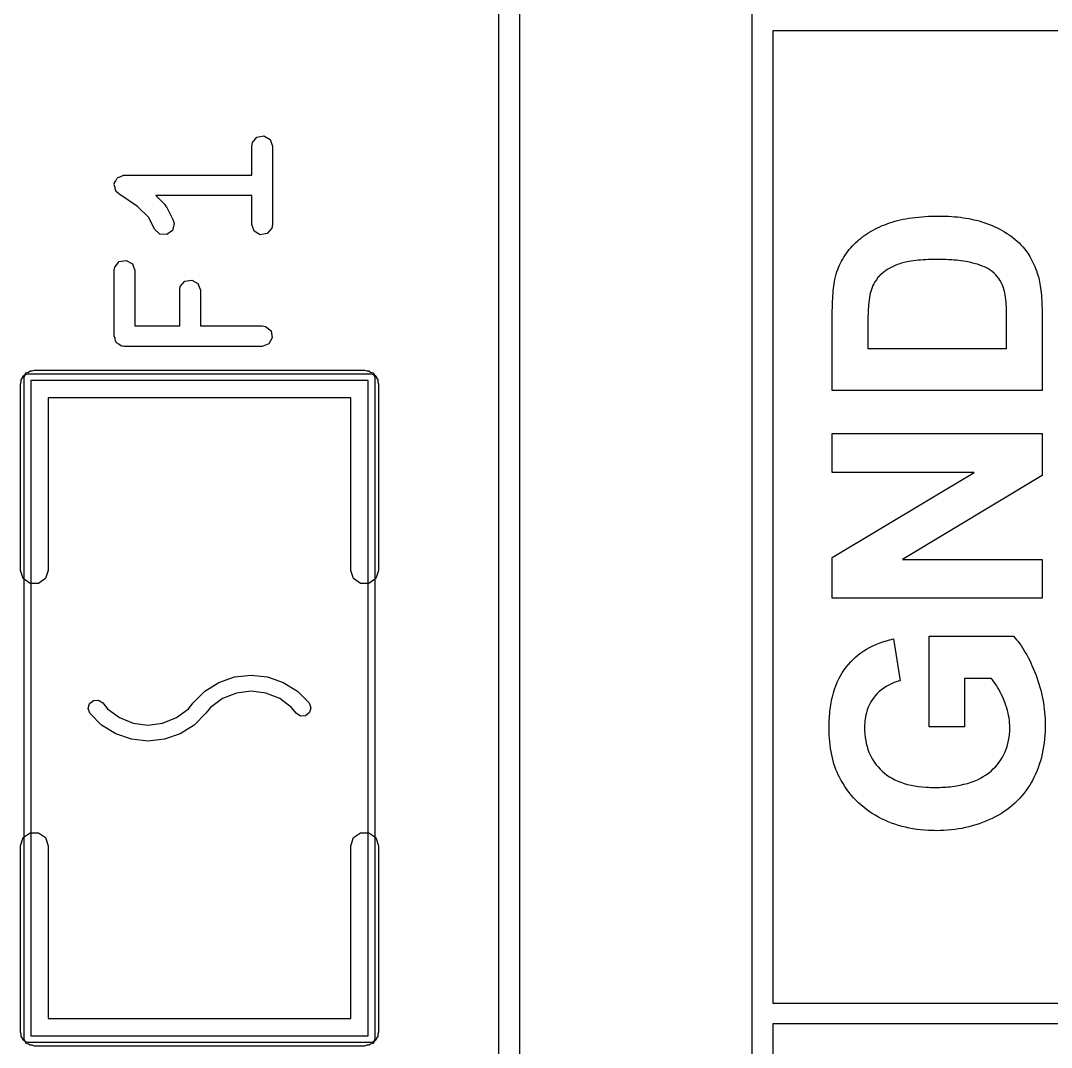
# Model space of a CAD drawing. Extents: x 107 to 207, y -142 to -86.
# Drawn here: x 190.47 to 197.97, y -126.01 to -118.55 of the extents above; entities that cross this region are included whole.
import ezdxf

# ---------------------------------------------------------------- set-up
doc = ezdxf.new("R2010")
doc.units = 0
doc.layers.add('BLACK', color=7, linetype='CONTINUOUS')

msp = doc.modelspace()

# ---------------------------------------------------------------- linework, layer by layer
at = {"layer": 'BLACK', "linetype": 'CONTINUOUS'}
for p, q in [((193.95, -134.679373), (193.95, -86.11)), ((194.1, -95.785), (194.1, -132.185)), ((195.7914, -132.989), (195.7914, -111.4426)), ((195.9414, -118.6296), (195.9414, -125.6932)), ((198.4242, -118.6296), (195.9414, -118.6296)), ((192.192319, -119.400762), (192.242843, -119.391853)), ((192.242843, -119.391853), (192.287272, -119.417505)), ((192.154819, -119.465714), (192.159342, -119.440062)), ((192.154819, -119.676428), (192.154819, -119.465714)), ((192.159342, -119.440062), (192.192319, -119.400762)), ((192.287272, -119.417505), (192.304819, -119.465714)), ((192.304819, -119.465714), (192.304819, -120.037142)), ((191.175587, -119.699621), (191.179454, -119.697709)), ((191.179454, -119.697709), (191.18161, -119.693975)), ((191.18161, -119.693975), (191.202063, -119.68653)), ((191.202063, -119.68653), (191.221576, -119.676883)), ((191.221576, -119.676883), (191.225765, -119.677903)), ((191.225765, -119.677903), (191.229819, -119.676428)), ((191.229819, -119.676428), (192.154819, -119.676428)), ((191.154974, -119.746601), (191.156706, -119.742651)), ((191.161087, -119.767492), (191.154974, -119.746601)), ((191.155958, -119.738404), (191.16684, -119.719555)), ((191.156706, -119.742651), (191.155958, -119.738404)), ((191.164867, -119.788928), (191.161087, -119.767492)), ((191.16684, -119.719555), (191.175587, -119.699621)), ((191.16817, -119.7917), (191.164867, -119.788928)), ((191.169382, -119.795839), (191.16817, -119.7917)), ((191.188216, -119.813832), (191.169382, -119.795839)), ((191.324894, -119.90495), (191.188216, -119.813832)), ((192.154819, -119.826428), (191.458504, -119.826428)), ((191.458504, -119.826428), (191.520947, -119.888871)), ((192.154819, -120.037142), (192.154819, -119.826428)), ((191.406275, -119.986331), (191.324894, -119.90495)), ((191.520947, -119.888871), (191.533809, -119.907239)), ((191.533809, -119.907239), (191.534996, -119.908363)), ((191.534996, -119.908363), (191.582615, -120.003601)), ((191.448451, -120.070683), (191.406275, -119.986331)), ((196.887804, -119.998188), (196.908974, -119.994131)), ((196.908974, -119.994131), (196.93068, -119.99046)), ((196.93068, -119.99046), (196.952921, -119.987176)), ((196.952921, -119.987176), (196.975697, -119.984278)), ((196.975697, -119.984278), (196.999008, -119.981766)), ((196.999008, -119.981766), (197.022855, -119.979641)), ((197.022855, -119.979641), (197.047237, -119.977902)), ((197.047237, -119.977902), (197.072154, -119.97655)), ((197.072154, -119.97655), (197.097606, -119.975584)), ((197.097606, -119.975584), (197.123594, -119.975004)), ((197.123594, -119.975004), (197.150116, -119.974811)), ((197.150116, -119.974811), (197.173408, -119.974993)), ((197.173408, -119.974993), (197.196295, -119.975538)), ((197.196295, -119.975538), (197.21878, -119.976447)), ((197.21878, -119.976447), (197.24086, -119.977719)), ((197.24086, -119.977719), (197.262537, -119.979355)), ((197.262537, -119.979355), (197.283811, -119.981354)), ((197.283811, -119.981354), (197.304681, -119.983717)), ((197.304681, -119.983717), (197.325147, -119.986443)), ((197.325147, -119.986443), (197.34521, -119.989533)), ((197.34521, -119.989533), (197.364869, -119.992986)), ((197.364869, -119.992986), (197.384124, -119.996803)), ((197.384124, -119.996803), (197.402976, -120.000983)), ((191.485705, -120.105955), (191.448451, -120.070683)), ((191.590041, -120.028567), (191.578121, -120.078466)), ((191.582615, -120.003601), (191.590041, -120.028567)), ((192.172366, -120.085351), (192.154819, -120.037142)), ((192.300296, -120.062794), (192.267319, -120.102094)), ((192.304819, -120.037142), (192.300296, -120.062794)), ((196.670769, -120.076242), (196.686734, -120.067753)), ((196.686734, -120.067753), (196.703055, -120.059618)), ((196.703055, -120.059618), (196.71973, -120.051839)), ((196.71973, -120.051839), (196.73676, -120.044414)), ((196.73676, -120.044414), (196.754145, -120.037345)), ((196.754145, -120.037345), (196.771885, -120.03063)), ((196.771885, -120.03063), (196.78998, -120.02427)), ((196.78998, -120.02427), (196.808475, -120.018281)), ((196.808475, -120.018281), (196.827504, -120.012678)), ((196.827504, -120.012678), (196.847069, -120.007462)), ((196.847069, -120.007462), (196.867169, -120.002632)), ((196.867169, -120.002632), (196.887804, -119.998188)), ((197.402976, -120.000983), (197.421425, -120.005527)), ((197.421425, -120.005527), (197.43947, -120.010434)), ((197.43947, -120.010434), (197.457111, -120.015705)), ((197.457111, -120.015705), (197.474349, -120.021339)), ((197.474349, -120.021339), (197.494892, -120.028582)), ((197.494892, -120.028582), (197.514941, -120.036206)), ((197.514941, -120.036206), (197.534494, -120.04421)), ((197.534494, -120.04421), (197.553552, -120.052595)), ((197.553552, -120.052595), (197.572115, -120.06136)), ((197.572115, -120.06136), (197.590183, -120.070506)), ((197.590183, -120.070506), (197.607755, -120.080033)), ((191.536915, -120.10903), (191.485705, -120.105955)), ((191.578121, -120.078466), (191.536915, -120.10903)), ((192.216795, -120.111003), (192.172366, -120.085351)), ((192.267319, -120.102094), (192.216795, -120.111003)), ((196.555822, -120.156934), (196.568948, -120.145605)), ((196.568948, -120.145605), (196.582429, -120.134632)), ((196.582429, -120.134632), (196.596265, -120.124013)), ((196.596265, -120.124013), (196.610456, -120.113749)), ((196.610456, -120.113749), (196.625002, -120.10384)), ((196.625002, -120.10384), (196.639903, -120.094286)), ((196.639903, -120.094286), (196.655158, -120.085087)), ((196.655158, -120.085087), (196.670769, -120.076242)), ((197.607755, -120.080033), (197.624833, -120.089941)), ((197.624833, -120.089941), (197.641415, -120.100229)), ((197.641415, -120.100229), (197.657502, -120.110898)), ((197.657502, -120.110898), (197.673094, -120.121948)), ((197.673094, -120.121948), (197.688191, -120.133378)), ((197.688191, -120.133378), (197.702793, -120.145189)), ((197.702793, -120.145189), (197.716899, -120.15738)), ((196.485864, -120.231608), (196.496339, -120.21842)), ((196.496339, -120.21842), (196.507296, -120.205527)), ((196.507296, -120.205527), (196.518733, -120.192929)), ((196.518733, -120.192929), (196.530652, -120.180626)), ((196.530652, -120.180626), (196.543051, -120.168618)), ((196.543051, -120.168618), (196.555822, -120.156934)), ((197.716899, -120.15738), (197.73051, -120.169953)), ((197.73051, -120.169953), (197.743627, -120.182906)), ((197.743627, -120.182906), (197.757955, -120.198298)), ((197.757955, -120.198298), (197.771679, -120.214664)), ((197.771679, -120.214664), (197.784797, -120.232001)), ((191.192319, -120.305524), (191.242843, -120.296615)), ((191.242843, -120.296615), (191.287272, -120.322267)), ((196.440698, -120.301968), (196.448769, -120.287307)), ((196.448769, -120.287307), (196.457322, -120.27294)), ((196.457322, -120.27294), (196.466355, -120.258868)), ((196.466355, -120.258868), (196.475869, -120.24509)), ((196.475869, -120.24509), (196.485864, -120.231608)), ((196.997272, -120.296211), (196.980032, -120.298036)), ((197.015151, -120.29463), (196.997272, -120.296211)), ((197.033668, -120.293292), (197.015151, -120.29463)), ((197.052824, -120.292197), (197.033668, -120.293292)), ((197.072617, -120.291345), (197.052824, -120.292197)), ((197.093049, -120.290737), (197.072617, -120.291345)), ((197.11412, -120.290372), (197.093049, -120.290737)), ((197.135828, -120.290251), (197.11412, -120.290372)), ((197.157613, -120.290372), (197.135828, -120.290251)), ((197.178819, -120.290737), (197.157613, -120.290372)), ((197.199447, -120.291345), (197.178819, -120.290737)), ((197.219497, -120.292197), (197.199447, -120.291345)), ((197.238968, -120.293292), (197.219497, -120.292197)), ((197.257862, -120.29463), (197.238968, -120.293292)), ((197.276177, -120.296211), (197.257862, -120.29463)), ((197.293914, -120.298036), (197.276177, -120.296211)), ((197.784797, -120.232001), (197.793207, -120.2441)), ((197.793207, -120.2441), (197.801347, -120.25663)), ((197.801347, -120.25663), (197.809218, -120.269593)), ((197.809218, -120.269593), (197.81682, -120.282989)), ((197.81682, -120.282989), (197.824153, -120.296816)), ((197.824153, -120.296816), (197.831217, -120.311076)), ((191.154819, -120.370476), (191.159342, -120.344824)), ((191.154819, -120.846666), (191.154819, -120.370476)), ((191.159342, -120.344824), (191.192319, -120.305524)), ((191.287272, -120.322267), (191.304819, -120.370476)), ((191.304819, -120.370476), (191.304819, -120.771666)), ((196.407553, -120.379699), (196.41322, -120.363563)), ((196.41322, -120.363563), (196.419369, -120.347722)), ((196.419369, -120.347722), (196.425997, -120.332176)), ((196.425997, -120.332176), (196.433107, -120.316925)), ((196.433107, -120.316925), (196.440698, -120.301968)), ((196.771963, -120.363895), (196.759012, -120.372512)), ((196.785648, -120.355717), (196.771963, -120.363895)), ((196.800067, -120.347976), (196.785648, -120.355717)), ((196.81522, -120.340673), (196.800067, -120.347976)), ((196.831108, -120.333808), (196.81522, -120.340673)), ((196.847729, -120.327381), (196.831108, -120.333808)), ((196.865085, -120.321391), (196.847729, -120.327381)), ((196.877219, -120.31762), (196.865085, -120.321391)), ((196.896618, -120.31242), (196.877219, -120.31762)), ((196.917452, -120.307767), (196.896618, -120.31242)), ((196.93214, -120.304969), (196.917452, -120.307767)), ((196.947465, -120.302415), (196.93214, -120.304969)), ((196.963429, -120.300104), (196.947465, -120.302415)), ((196.980032, -120.298036), (196.963429, -120.300104)), ((197.311073, -120.300104), (197.293914, -120.298036)), ((197.327654, -120.302415), (197.311073, -120.300104)), ((197.343657, -120.304969), (197.327654, -120.302415)), ((197.359081, -120.307767), (197.343657, -120.304969)), ((197.373928, -120.310808), (197.359081, -120.307767)), ((197.395113, -120.315826), (197.373928, -120.310808)), ((197.414998, -120.321391), (197.395113, -120.315826)), ((197.42755, -120.32531), (197.414998, -120.321391)), ((197.445536, -120.331456), (197.42755, -120.32531)), ((197.462511, -120.337924), (197.445536, -120.331456)), ((197.478474, -120.344714), (197.462511, -120.337924)), ((197.493427, -120.351825), (197.478474, -120.344714)), ((197.507368, -120.359259), (197.493427, -120.351825)), ((197.520299, -120.367015), (197.507368, -120.359259)), ((197.535967, -120.377857), (197.520299, -120.367015)), ((197.831217, -120.311076), (197.838012, -120.325767)), ((197.838012, -120.325767), (197.844538, -120.340891)), ((197.844538, -120.340891), (197.850794, -120.356448)), ((197.850794, -120.356448), (197.856782, -120.372436)), ((191.668509, -120.448381), (191.719033, -120.439472)), ((191.719033, -120.439472), (191.763462, -120.465124)), ((196.389704, -120.451199), (196.392531, -120.43638)), ((196.392531, -120.43638), (196.397195, -120.415466)), ((196.397195, -120.415466), (196.402367, -120.39613)), ((196.402367, -120.39613), (196.407553, -120.379699)), ((196.693398, -120.437414), (196.682807, -120.45362)), ((196.705064, -120.422159), (196.693398, -120.437414)), ((196.717807, -120.407853), (196.705064, -120.422159)), ((196.721145, -120.404397), (196.717807, -120.407853)), ((196.735313, -120.391059), (196.721145, -120.404397)), ((196.746795, -120.381567), (196.735313, -120.391059)), ((196.759012, -120.372512), (196.746795, -120.381567)), ((197.549837, -120.389272), (197.535967, -120.377857)), ((197.56191, -120.401259), (197.549837, -120.389272)), ((197.572592, -120.413835), (197.56191, -120.401259)), ((197.582472, -120.427202), (197.572592, -120.413835)), ((197.591551, -120.441359), (197.582472, -120.427202)), ((197.599829, -120.456305), (197.591551, -120.441359)), ((197.856782, -120.372436), (197.862501, -120.388857)), ((197.862501, -120.388857), (197.865259, -120.397229)), ((197.865259, -120.397229), (197.871021, -120.416784)), ((197.871021, -120.416784), (197.876216, -120.43753)), ((197.876216, -120.43753), (197.879364, -120.452023)), ((191.631009, -120.513333), (191.635532, -120.487681)), ((191.631009, -120.771666), (191.631009, -120.513333)), ((191.635532, -120.487681), (191.668509, -120.448381)), ((191.763462, -120.465124), (191.781009, -120.513333)), ((191.781009, -120.513333), (191.781009, -120.771666)), ((196.378964, -120.535813), (196.38066, -120.517488)), ((196.38066, -120.517488), (196.382582, -120.499864)), ((196.382582, -120.499864), (196.38473, -120.482941)), ((196.38473, -120.482941), (196.387104, -120.466719)), ((196.387104, -120.466719), (196.389704, -120.451199)), ((196.657494, -120.50794), (196.652679, -120.522856)), ((196.662914, -120.493558), (196.657494, -120.50794)), ((196.66894, -120.479711), (196.662914, -120.493558)), ((196.675571, -120.466398), (196.66894, -120.479711)), ((196.682807, -120.45362), (196.675571, -120.466398)), ((197.607305, -120.472042), (197.599829, -120.456305)), ((197.613979, -120.488568), (197.607305, -120.472042)), ((197.619853, -120.505884), (197.613979, -120.488568)), ((197.624924, -120.523991), (197.619853, -120.505884)), ((197.879364, -120.452023), (197.882261, -120.467046)), ((197.882261, -120.467046), (197.884906, -120.482597)), ((197.884906, -120.482597), (197.887299, -120.498679)), ((197.887299, -120.498679), (197.889439, -120.51529)), ((197.889439, -120.51529), (197.891329, -120.53243)), ((196.374442, -120.616127), (196.375233, -120.594997)), ((196.375233, -120.594997), (196.376251, -120.574568)), ((196.376251, -120.574568), (196.377494, -120.55484)), ((196.377494, -120.55484), (196.378964, -120.535813)), ((196.640289, -120.582666), (196.638271, -120.600731)), ((196.642564, -120.566758), (196.640289, -120.582666)), ((196.645999, -120.548904), (196.642564, -120.566758)), ((196.648469, -120.538306), (196.645999, -120.548904)), ((196.652679, -120.522856), (196.648469, -120.538306)), ((197.626699, -120.531367), (197.624924, -120.523991)), ((197.629905, -120.547785), (197.626699, -120.531367)), ((197.632652, -120.566423), (197.629905, -120.547785)), ((197.634413, -120.58186), (197.632652, -120.566423)), ((197.635915, -120.598546), (197.634413, -120.58186)), ((197.891329, -120.53243), (197.892966, -120.5501)), ((197.892966, -120.5501), (197.894351, -120.5683)), ((197.894351, -120.5683), (197.895484, -120.587028)), ((197.895484, -120.587028), (197.896366, -120.606287)), ((196.373424, -120.683726), (196.373537, -120.660492)), ((196.373537, -120.660492), (196.373876, -120.637959)), ((196.373876, -120.637959), (196.374442, -120.616127)), ((196.633763, -120.667872), (196.633076, -120.685428)), ((196.634565, -120.651274), (196.633763, -120.667872)), ((196.63548, -120.635634), (196.634565, -120.651274)), ((196.636511, -120.620954), (196.63548, -120.635634)), ((196.638271, -120.600731), (196.636511, -120.620954)), ((197.63716, -120.616481), (197.635915, -120.598546)), ((197.638148, -120.635666), (197.63716, -120.616481)), ((197.638878, -120.6561), (197.638148, -120.635666)), ((197.63935, -120.677784), (197.638878, -120.6561)), ((197.896366, -120.606287), (197.896996, -120.626075)), ((197.896996, -120.626075), (197.897374, -120.646392)), ((197.897374, -120.646392), (197.8975, -120.667239)), ((197.8975, -120.667239), (197.8975, -121.241332)), ((196.373424, -120.936151), (196.373424, -120.683726)), ((196.631702, -120.743852), (196.631473, -120.765244)), ((196.632046, -120.723419), (196.631702, -120.743852)), ((196.632504, -120.703944), (196.632046, -120.723419)), ((196.633076, -120.685428), (196.632504, -120.703944)), ((197.639522, -120.692933), (197.63935, -120.677784)), ((197.639579, -120.708638), (197.639522, -120.692933)), ((197.639579, -120.936151), (197.639579, -120.708638)), ((191.304819, -120.771666), (191.631009, -120.771666)), ((191.781009, -120.771666), (192.229819, -120.771666)), ((192.229819, -120.771666), (192.255471, -120.776189)), ((192.255471, -120.776189), (192.294771, -120.809166)), ((192.294771, -120.809166), (192.30368, -120.85969)), ((196.631359, -120.787595), (196.631345, -120.79913)), ((196.631345, -120.79913), (196.631345, -120.936151)), ((196.631473, -120.765244), (196.631359, -120.787595)), ((191.161482, -120.864974), (191.154819, -120.846666)), ((191.164867, -120.884166), (191.161482, -120.864974)), ((191.170051, -120.888516), (191.164867, -120.884166)), ((191.172366, -120.894875), (191.170051, -120.888516)), ((191.189239, -120.904617), (191.172366, -120.894875)), ((192.30368, -120.85969), (192.278028, -120.904119)), ((191.204167, -120.917143), (191.189239, -120.904617)), ((191.213909, -120.91886), (191.204167, -120.917143)), ((191.216795, -120.920527), (191.213909, -120.91886)), ((191.220077, -120.919948), (191.216795, -120.920527)), ((191.229819, -120.921666), (191.220077, -120.919948)), ((192.229819, -120.921666), (191.229819, -120.921666)), ((192.278028, -120.904119), (192.229819, -120.921666)), ((196.373424, -121.241332), (196.373424, -120.936151)), ((196.631345, -120.936151), (197.639579, -120.936151)), ((190.506911, -121.126911), (190.516221, -121.114098)), ((190.507322, -121.127322), (190.525, -121.12)), ((190.516221, -121.114098), (190.531284, -121.109203)), ((190.525, -121.12), (193.025, -121.12)), ((190.531284, -121.109203), (190.544098, -121.099894)), ((190.544098, -121.099894), (190.559937, -121.099894)), ((190.559937, -121.099894), (190.575, -121.095)), ((190.575, -121.095), (192.975, -121.095)), ((192.975, -121.095), (192.990063, -121.099894)), ((192.990063, -121.099894), (193.005902, -121.099894)), ((193.005902, -121.099894), (193.018715, -121.109203)), ((193.018715, -121.109203), (193.033779, -121.114098)), ((193.025, -121.12), (193.042678, -121.127322)), ((193.033779, -121.114098), (193.043088, -121.126911)), ((190.475, -121.195), (190.479894, -121.179937)), ((190.475, -122.55), (190.475, -121.195)), ((190.479894, -121.164098), (190.489203, -121.151284)), ((190.479894, -121.179937), (190.479894, -121.164098)), ((190.489203, -121.151284), (190.494098, -121.136221)), ((190.494098, -121.136221), (190.506911, -121.126911)), ((190.5, -121.145), (190.507322, -121.127322)), ((190.5, -125.955), (190.5, -121.145)), ((190.55, -121.17), (190.55, -125.93)), ((193, -121.17), (190.55, -121.17)), ((193, -125.93), (193, -121.17)), ((193.042678, -121.127322), (193.05, -121.145)), ((193.043088, -121.126911), (193.055902, -121.136221)), ((193.05, -121.145), (193.05, -125.955)), ((193.055902, -121.136221), (193.060796, -121.151284)), ((193.060796, -121.151284), (193.070106, -121.164098)), ((193.070106, -121.164098), (193.070106, -121.179937)), ((193.070106, -121.179937), (193.075, -121.195)), ((193.075, -121.195), (193.075, -122.55)), ((197.8975, -121.241332), (196.373424, -121.241332)), ((192.875, -121.295), (190.675, -121.295)), ((190.675, -121.295), (190.675, -122.55)), ((192.875, -122.55), (192.875, -121.295)), ((196.373424, -121.837407), (196.373424, -121.554207)), ((196.373424, -121.554207), (197.8975, -121.554207)), ((197.8975, -121.554207), (197.8975, -121.860121)), ((196.373424, -122.455463), (197.403274, -121.837407)), ((197.403274, -121.837407), (196.373424, -121.837407)), ((197.8975, -121.860121), (196.883037, -122.469019)), ((196.373424, -122.752218), (196.373424, -122.455463)), ((196.883037, -122.469019), (197.8975, -122.469019)), ((197.8975, -122.469019), (197.8975, -122.752218)), ((190.494098, -122.608779), (190.475, -122.55)), ((190.544098, -122.645106), (190.494098, -122.608779)), ((190.655902, -122.608779), (190.605902, -122.645106)), ((190.675, -122.55), (190.655902, -122.608779)), ((192.894098, -122.608779), (192.875, -122.55)), ((192.944098, -122.645106), (192.894098, -122.608779)), ((193.055902, -122.608779), (193.005902, -122.645106)), ((193.075, -122.55), (193.055902, -122.608779)), ((190.605902, -122.645106), (190.544098, -122.645106)), ((193.005902, -122.645106), (192.944098, -122.645106)), ((197.8975, -122.752218), (196.373424, -122.752218)), ((196.73984, -123.068511), (196.765457, -123.060628)), ((196.765457, -123.060628), (196.791818, -123.053627)), ((196.791818, -123.053627), (196.818923, -123.047508)), ((196.818923, -123.047508), (196.865818, -123.350491)), ((197.076844, -123.685348), (197.076844, -123.027724)), ((197.076844, -123.027724), (197.689405, -123.027724)), ((197.689405, -123.027724), (197.700813, -123.040058)), ((197.700813, -123.040058), (197.71205, -123.053061)), ((197.71205, -123.053061), (197.723116, -123.066734)), ((197.723116, -123.066734), (197.734009, -123.081076)), ((196.581359, -123.148373), (196.601766, -123.134319)), ((196.601766, -123.134319), (196.622918, -123.121147)), ((196.622918, -123.121147), (196.644814, -123.108857)), ((196.644814, -123.108857), (196.667454, -123.097448)), ((196.667454, -123.097448), (196.690839, -123.086921)), ((196.690839, -123.086921), (196.714967, -123.077275)), ((196.714967, -123.077275), (196.73984, -123.068511)), ((197.734009, -123.081076), (197.744731, -123.096088)), ((197.744731, -123.096088), (197.755281, -123.111771)), ((197.755281, -123.111771), (197.76566, -123.128122)), ((197.76566, -123.128122), (197.775867, -123.145144)), ((196.490483, -123.231864), (196.50717, -123.213402)), ((196.50717, -123.213402), (196.524601, -123.195823)), ((196.524601, -123.195823), (196.542776, -123.179124)), ((196.542776, -123.179124), (196.561695, -123.163308)), ((196.561695, -123.163308), (196.581359, -123.148373)), ((197.775867, -123.145144), (197.785902, -123.162835)), ((197.785902, -123.162835), (197.795765, -123.181197)), ((197.795765, -123.181197), (197.805456, -123.200228)), ((197.805456, -123.200228), (197.814976, -123.219928)), ((196.432208, -123.314761), (196.445346, -123.292611)), ((196.445346, -123.292611), (196.459457, -123.271427)), ((196.459457, -123.271427), (196.474541, -123.251207)), ((196.474541, -123.251207), (196.490483, -123.231864)), ((197.814976, -123.219928), (197.824324, -123.240299)), ((197.824324, -123.240299), (197.8335, -123.261339)), ((197.8335, -123.261339), (197.842505, -123.283049)), ((197.842505, -123.283049), (197.851338, -123.305428)), ((191.813659, -123.427239), (191.915977, -123.363086)), ((191.915977, -123.363086), (192.02999, -123.323265)), ((192.02999, -123.323265), (192.15, -123.309767)), ((192.15, -123.309767), (192.27001, -123.323265)), ((192.27001, -123.323265), (192.384023, -123.363086)), ((192.384023, -123.363086), (192.486341, -123.427239)), ((196.398635, -123.386996), (196.408853, -123.361953)), ((196.408853, -123.361953), (196.420044, -123.337875)), ((196.420044, -123.337875), (196.432208, -123.314761)), ((196.822794, -123.364427), (196.802606, -123.372883)), ((196.836743, -123.359341), (196.822794, -123.364427)), ((196.851084, -123.354696), (196.836743, -123.359341)), ((196.865818, -123.350491), (196.851084, -123.354696)), ((197.531135, -123.335837), (197.334764, -123.335837)), ((197.334764, -123.335837), (197.334764, -123.685348)), ((197.53794, -123.344598), (197.531135, -123.335837)), ((197.547906, -123.358137), (197.53794, -123.344598)), ((197.557582, -123.372153), (197.547906, -123.358137)), ((197.851338, -123.305428), (197.859767, -123.328162)), ((197.859767, -123.328162), (197.867652, -123.350932)), ((197.867652, -123.350932), (197.874994, -123.37374)), ((191.728153, -123.512514), (191.813659, -123.427239)), ((192.042739, -123.440233), (191.942471, -123.48075)), ((192.15, -123.426427), (192.042739, -123.440233)), ((192.257261, -123.440233), (192.15, -123.426427)), ((192.357529, -123.48075), (192.257261, -123.440233)), ((192.486341, -123.427239), (192.571851, -123.512519)), ((196.373819, -123.467912), (196.381118, -123.439976)), ((196.381118, -123.439976), (196.38939, -123.413004)), ((196.38939, -123.413004), (196.398635, -123.386996)), ((196.714899, -123.430038), (196.700004, -123.444444)), ((196.730675, -123.416624), (196.714899, -123.430038)), ((196.747335, -123.404201), (196.730675, -123.416624)), ((196.764876, -123.39277), (196.747335, -123.404201)), ((196.7833, -123.382331), (196.764876, -123.39277)), ((196.802606, -123.372883), (196.7833, -123.382331)), ((197.566968, -123.386645), (197.557582, -123.372153)), ((197.576065, -123.401613), (197.566968, -123.386645)), ((197.584872, -123.417059), (197.576065, -123.401613)), ((197.593389, -123.43298), (197.584872, -123.417059)), ((197.601616, -123.449379), (197.593389, -123.43298)), ((197.874994, -123.37374), (197.881792, -123.396584)), ((197.881792, -123.396584), (197.888046, -123.419466)), ((197.888046, -123.419466), (197.893756, -123.442386)), ((197.893756, -123.442386), (197.898922, -123.465342)), ((190.965065, -123.552784), (190.974875, -123.517024)), ((190.974875, -123.517024), (191.003831, -123.493859)), ((191.003831, -123.493859), (191.040873, -123.492138)), ((191.040873, -123.492138), (191.071852, -123.512518)), ((191.071852, -123.512518), (191.071853, -123.512518)), ((191.071853, -123.512518), (191.10573, -123.554663)), ((191.69427, -123.554663), (191.728147, -123.512518)), ((191.728147, -123.512518), (191.728148, -123.512518)), ((191.728148, -123.512518), (191.728153, -123.512514)), ((191.942471, -123.48075), (191.85573, -123.545337)), ((192.44427, -123.545337), (192.357529, -123.48075)), ((192.571851, -123.512519), (192.571852, -123.512518)), ((192.571852, -123.512518), (192.584935, -123.547216)), ((196.362141, -123.52668), (196.364696, -123.511626)), ((196.364696, -123.511626), (196.367494, -123.496814)), ((196.367494, -123.496814), (196.370535, -123.482243)), ((196.370535, -123.482243), (196.373819, -123.467912)), ((196.653608, -123.505177), (196.643668, -123.523596)), ((196.664766, -123.487532), (196.653608, -123.505177)), ((196.67714, -123.470659), (196.664766, -123.487532)), ((196.685992, -123.459842), (196.67714, -123.470659)), ((196.700004, -123.444444), (196.685992, -123.459842)), ((197.609553, -123.466254), (197.601616, -123.449379)), ((197.6172, -123.483605), (197.609553, -123.466254)), ((197.624558, -123.501433), (197.6172, -123.483605)), ((197.629216, -123.513475), (197.624558, -123.501433)), ((197.63564, -123.531526), (197.629216, -123.513475)), ((197.898922, -123.465342), (197.903545, -123.488336)), ((197.903545, -123.488336), (197.907623, -123.511367)), ((197.907623, -123.511367), (197.911158, -123.534435)), ((190.978148, -123.587482), (190.965065, -123.552784)), ((190.978149, -123.587481), (190.978148, -123.587482)), ((191.063659, -123.672761), (190.978149, -123.587481)), ((191.10573, -123.554663), (191.192471, -123.61925)), ((191.607529, -123.61925), (191.69427, -123.554663)), ((191.821846, -123.587485), (191.736341, -123.672761)), ((191.821852, -123.587482), (191.821846, -123.587485)), ((191.821853, -123.587482), (191.821852, -123.587482)), ((191.85573, -123.545337), (191.821853, -123.587482)), ((192.478147, -123.587482), (192.44427, -123.545337)), ((192.478148, -123.587482), (192.478147, -123.587482)), ((192.509127, -123.607862), (192.478148, -123.587482)), ((192.575125, -123.582976), (192.546169, -123.606141)), ((192.584935, -123.547216), (192.575125, -123.582976)), ((196.353018, -123.605564), (196.354356, -123.589305)), ((196.354356, -123.589305), (196.355937, -123.573287)), ((196.355937, -123.573287), (196.357762, -123.55751)), ((196.357762, -123.55751), (196.35983, -123.541974)), ((196.35983, -123.541974), (196.362141, -123.52668)), ((196.621151, -123.583487), (196.617635, -123.597741)), ((196.627439, -123.562751), (196.621151, -123.583487)), ((196.634945, -123.542787), (196.627439, -123.562751)), ((196.643668, -123.523596), (196.634945, -123.542787)), ((197.641388, -123.549564), (197.63564, -123.531526)), ((197.646459, -123.56759), (197.641388, -123.549564)), ((197.650855, -123.585603), (197.646459, -123.56759)), ((197.654574, -123.603602), (197.650855, -123.585603)), ((197.911158, -123.534435), (197.914149, -123.55754)), ((197.914149, -123.55754), (197.916596, -123.580683)), ((197.916596, -123.580683), (197.9185, -123.603862)), ((191.192471, -123.61925), (191.292739, -123.659767)), ((191.292739, -123.659767), (191.4, -123.673573)), ((191.4, -123.673573), (191.507261, -123.659767)), ((191.507261, -123.659767), (191.607529, -123.61925)), ((192.546169, -123.606141), (192.509127, -123.607862)), ((196.350098, -123.673012), (196.350463, -123.655789)), ((196.350463, -123.655789), (196.351072, -123.638806)), ((196.351072, -123.638806), (196.351923, -123.622064)), ((196.351923, -123.622064), (196.353018, -123.605564)), ((196.608979, -123.658191), (196.608168, -123.674163)), ((196.610332, -123.642564), (196.608979, -123.658191)), ((196.612225, -123.627279), (196.610332, -123.642564)), ((196.614659, -123.612339), (196.612225, -123.627279)), ((196.617635, -123.597741), (196.614659, -123.612339)), ((197.657617, -123.621589), (197.654574, -123.603602)), ((197.659983, -123.639563), (197.657617, -123.621589)), ((197.661674, -123.657525), (197.659983, -123.639563)), ((197.662688, -123.675473), (197.661674, -123.657525)), ((197.9185, -123.603862), (197.919859, -123.627079)), ((197.919859, -123.627079), (197.920675, -123.650333)), ((197.920675, -123.650333), (197.920947, -123.673625)), ((191.165977, -123.736914), (191.063659, -123.672761)), ((191.27999, -123.776735), (191.165977, -123.736914)), ((191.634023, -123.736914), (191.52001, -123.776735)), ((191.736341, -123.672761), (191.634023, -123.736914)), ((196.349977, -123.690477), (196.350098, -123.673012)), ((196.350272, -123.71722), (196.349977, -123.690477)), ((196.351156, -123.743411), (196.350272, -123.71722)), ((196.608168, -123.674163), (196.607897, -123.690477)), ((196.607897, -123.690477), (196.6084, -123.715161)), ((196.6084, -123.715161), (196.609907, -123.739204)), ((196.609907, -123.739204), (196.612418, -123.762605)), ((197.334764, -123.685348), (197.076844, -123.685348)), ((197.658235, -123.763484), (197.660897, -123.740704)), ((197.660897, -123.740704), (197.662494, -123.717345)), ((197.662494, -123.717345), (197.663026, -123.693408)), ((197.663026, -123.693408), (197.662688, -123.675473)), ((197.920068, -123.717535), (197.918505, -123.746214)), ((197.920849, -123.68838), (197.920068, -123.717535)), ((197.920947, -123.673625), (197.920849, -123.68838)), ((191.4, -123.790233), (191.27999, -123.776735)), ((191.52001, -123.776735), (191.4, -123.790233)), ((196.35263, -123.76905), (196.351156, -123.743411)), ((196.354694, -123.794135), (196.35263, -123.76905)), ((196.357347, -123.818669), (196.354694, -123.794135)), ((196.612418, -123.762605), (196.615934, -123.785366)), ((196.615934, -123.785366), (196.620455, -123.807485)), ((196.620455, -123.807485), (196.625981, -123.828963)), ((197.643861, -123.828356), (197.649717, -123.80731)), ((197.649717, -123.80731), (197.654508, -123.785686)), ((197.654508, -123.785686), (197.658235, -123.763484)), ((197.913035, -123.802148), (197.909128, -123.829402)), ((197.916161, -123.774418), (197.913035, -123.802148)), ((197.918505, -123.746214), (197.916161, -123.774418)), ((196.36059, -123.84265), (196.357347, -123.818669)), ((196.364422, -123.866079), (196.36059, -123.84265)), ((196.368845, -123.888955), (196.364422, -123.866079)), ((196.373856, -123.911279), (196.368845, -123.888955)), ((196.625981, -123.828963), (196.632511, -123.8498)), ((196.632511, -123.8498), (196.640046, -123.869996)), ((196.640046, -123.869996), (196.648585, -123.88955)), ((196.648585, -123.88955), (196.658129, -123.908464)), ((197.609789, -123.906758), (197.619904, -123.888025)), ((197.619904, -123.888025), (197.628954, -123.868714)), ((197.628954, -123.868714), (197.63694, -123.848824)), ((197.63694, -123.848824), (197.643861, -123.828356)), ((197.89897, -123.882484), (197.892719, -123.908313)), ((197.90444, -123.856181), (197.89897, -123.882484)), ((197.909128, -123.829402), (197.90444, -123.856181)), ((196.379458, -123.933051), (196.373856, -123.911279)), ((196.385649, -123.95427), (196.379458, -123.933051)), ((196.392429, -123.974936), (196.385649, -123.95427)), ((196.658129, -123.908464), (196.668678, -123.926736)), ((196.668678, -123.926736), (196.680231, -123.944368)), ((196.680231, -123.944368), (196.692789, -123.961358)), ((196.692789, -123.961358), (196.706352, -123.977707)), ((197.558681, -123.975909), (197.573055, -123.959489)), ((197.573055, -123.959489), (197.586365, -123.94249)), ((197.586365, -123.94249), (197.598609, -123.924913)), ((197.598609, -123.924913), (197.609789, -123.906758)), ((197.877873, -123.958545), (197.869278, -123.982948)), ((197.885687, -123.933667), (197.877873, -123.958545)), ((197.892719, -123.908313), (197.885687, -123.933667)), ((196.399799, -123.995051), (196.392429, -123.974936)), ((196.407759, -124.014612), (196.399799, -123.995051)), ((196.416309, -124.033622), (196.407759, -124.014612)), ((196.425448, -124.052079), (196.416309, -124.033622)), ((196.706352, -123.977707), (196.720919, -123.993415)), ((196.720919, -123.993415), (196.736491, -124.008481)), ((196.736491, -124.008481), (196.753008, -124.022767)), ((196.753008, -124.022767), (196.7705, -124.036131)), ((196.7705, -124.036131), (196.788969, -124.048573)), ((197.47084, -124.047605), (197.490537, -124.035009)), ((197.490537, -124.035009), (197.509171, -124.021479)), ((197.509171, -124.021479), (197.526739, -124.007016)), ((197.526739, -124.007016), (197.543242, -123.991752)), ((197.543242, -123.991752), (197.558681, -123.975909)), ((197.849743, -124.03033), (197.838804, -124.053307)), ((197.859901, -124.006876), (197.849743, -124.03033)), ((197.869278, -123.982948), (197.859901, -124.006876)), ((196.438103, -124.075535), (196.425448, -124.052079)), ((196.451431, -124.098275), (196.438103, -124.075535)), ((196.465432, -124.1203), (196.451431, -124.098275)), ((196.788969, -124.048573), (196.808413, -124.060093)), ((196.808413, -124.060093), (196.828834, -124.070692)), ((196.828834, -124.070692), (196.85023, -124.080369)), ((196.85023, -124.080369), (196.872603, -124.089125)), ((196.872603, -124.089125), (196.895951, -124.096958)), ((196.895951, -124.096958), (196.920276, -124.103871)), ((196.920276, -124.103871), (196.945576, -124.109861)), ((196.945576, -124.109861), (196.971853, -124.11493)), ((196.971853, -124.11493), (196.999106, -124.119078)), ((197.245646, -124.118986), (197.260419, -124.117003)), ((197.260419, -124.117003), (197.274926, -124.114787)), ((197.274926, -124.114787), (197.303142, -124.109655)), ((197.303142, -124.109655), (197.330293, -124.10359)), ((197.330293, -124.10359), (197.356379, -124.096592)), ((197.356379, -124.096592), (197.381401, -124.088661)), ((197.381401, -124.088661), (197.405358, -124.079797)), ((197.405358, -124.079797), (197.42825, -124.069999)), ((197.42825, -124.069999), (197.450077, -124.059269)), ((197.450077, -124.059269), (197.47084, -124.047605)), ((197.808092, -124.108569), (197.794585, -124.129571)), ((197.820929, -124.086883), (197.808092, -124.108569)), ((197.827083, -124.07581), (197.820929, -124.086883)), ((197.838804, -124.053307), (197.827083, -124.07581)), ((196.480105, -124.141609), (196.465432, -124.1203)), ((196.495451, -124.162203), (196.480105, -124.141609)), ((196.511469, -124.182081), (196.495451, -124.162203)), ((196.52816, -124.201243), (196.511469, -124.182081)), ((196.999106, -124.119078), (197.027334, -124.122303)), ((197.027334, -124.122303), (197.056539, -124.124608)), ((197.056539, -124.124608), (197.071507, -124.125414)), ((197.071507, -124.125414), (197.08672, -124.12599)), ((197.08672, -124.12599), (197.102176, -124.126336)), ((197.102176, -124.126336), (197.117876, -124.126451)), ((197.117876, -124.126451), (197.134779, -124.126334)), ((197.134779, -124.126334), (197.151416, -124.125984)), ((197.151416, -124.125984), (197.167786, -124.125401)), ((197.167786, -124.125401), (197.183891, -124.124585)), ((197.183891, -124.124585), (197.199729, -124.123535)), ((197.199729, -124.123535), (197.215301, -124.122252)), ((197.215301, -124.122252), (197.230606, -124.120736)), ((197.230606, -124.120736), (197.245646, -124.118986)), ((197.750046, -124.188471), (197.733861, -124.206736)), ((197.765563, -124.169521), (197.750046, -124.188471)), ((197.780409, -124.149888), (197.765563, -124.169521)), ((197.794585, -124.129571), (197.780409, -124.149888)), ((196.545524, -124.21969), (196.52816, -124.201243)), ((196.56356, -124.237422), (196.545524, -124.21969)), ((196.582269, -124.254438), (196.56356, -124.237422)), ((196.60165, -124.270738), (196.582269, -124.254438)), ((197.681284, -124.257427), (197.66242, -124.272956)), ((197.69948, -124.241214), (197.681284, -124.257427)), ((197.717005, -124.224317), (197.69948, -124.241214)), ((197.733861, -124.206736), (197.717005, -124.224317)), ((196.621705, -124.286323), (196.60165, -124.270738)), ((196.642431, -124.301192), (196.621705, -124.286323)), ((196.663831, -124.315346), (196.642431, -124.301192)), ((196.685903, -124.328784), (196.663831, -124.315346)), ((196.708647, -124.341507), (196.685903, -124.328784)), ((196.73189, -124.353485), (196.708647, -124.341507)), ((197.558049, -124.34034), (197.535165, -124.351765)), ((197.580262, -124.328232), (197.558049, -124.34034)), ((197.601806, -124.315439), (197.580262, -124.328232)), ((197.622681, -124.301962), (197.601806, -124.315439)), ((197.642885, -124.287801), (197.622681, -124.301962)), ((197.66242, -124.272956), (197.642885, -124.287801)), ((196.755548, -124.364691), (196.73189, -124.353485)), ((196.779621, -124.375123), (196.755548, -124.364691)), ((196.804108, -124.384783), (196.779621, -124.375123)), ((196.829011, -124.393671), (196.804108, -124.384783)), ((196.854329, -124.401785), (196.829011, -124.393671)), ((196.880062, -124.409127), (196.854329, -124.401785)), ((196.906209, -124.415695), (196.880062, -124.409127)), ((196.932772, -124.421491), (196.906209, -124.415695)), ((197.366075, -124.412372), (197.340901, -124.41826)), ((197.390995, -124.405792), (197.366075, -124.412372)), ((197.41566, -124.398519), (197.390995, -124.405792)), ((197.440071, -124.390554), (197.41566, -124.398519)), ((197.464227, -124.381895), (197.440071, -124.390554)), ((197.488127, -124.372545), (197.464227, -124.381895)), ((197.511774, -124.362501), (197.488127, -124.372545)), ((197.535165, -124.351765), (197.511774, -124.362501)), ((190.475, -124.55), (190.494098, -124.491221)), ((190.494098, -124.491221), (190.544098, -124.454894)), ((190.544098, -124.454894), (190.605902, -124.454894)), ((190.605902, -124.454894), (190.655902, -124.491221)), ((190.655902, -124.491221), (190.675, -124.55)), ((192.875, -124.55), (192.894098, -124.491221)), ((192.894098, -124.491221), (192.944098, -124.454894)), ((192.944098, -124.454894), (193.005902, -124.454894)), ((193.005902, -124.454894), (193.055902, -124.491221)), ((193.055902, -124.491221), (193.075, -124.55)), ((196.95975, -124.426515), (196.932772, -124.421491)), ((196.987143, -124.430765), (196.95975, -124.426515)), ((197.014951, -124.434243), (196.987143, -124.430765)), ((197.043174, -124.436947), (197.014951, -124.434243)), ((197.071812, -124.438879), (197.043174, -124.436947)), ((197.100865, -124.440039), (197.071812, -124.438879)), ((197.115547, -124.440328), (197.100865, -124.440039)), ((197.130333, -124.440425), (197.115547, -124.440328)), ((197.157545, -124.440079), (197.130333, -124.440425)), ((197.184503, -124.43904), (197.157545, -124.440079)), ((197.211206, -124.437308), (197.184503, -124.43904)), ((197.237655, -124.434884), (197.211206, -124.437308)), ((197.263848, -124.431767), (197.237655, -124.434884)), ((197.289787, -124.427957), (197.263848, -124.431767)), ((197.315471, -124.423455), (197.289787, -124.427957)), ((197.340901, -124.41826), (197.315471, -124.423455)), ((190.475, -125.905), (190.475, -124.55)), ((190.675, -124.55), (190.675, -125.805)), ((192.875, -125.805), (192.875, -124.55)), ((193.075, -124.55), (193.075, -125.905)), ((195.9414, -125.6932), (198.4242, -125.6932)), ((190.675, -125.805), (192.875, -125.805)), ((190.479894, -125.920062), (190.475, -125.905)), ((193.075, -125.905), (193.070106, -125.920062)), ((195.9414, -125.8432), (195.9414, -132.914)), ((198.4242, -125.8432), (195.9414, -125.8432)), ((190.479894, -125.935902), (190.479894, -125.920062)), ((190.489203, -125.948715), (190.479894, -125.935902)), ((190.494098, -125.963779), (190.489203, -125.948715)), ((190.506911, -125.973088), (190.494098, -125.963779)), ((190.507322, -125.972678), (190.5, -125.955)), ((190.516221, -125.985902), (190.506911, -125.973088)), ((190.525, -125.98), (190.507322, -125.972678)), ((190.531284, -125.990796), (190.516221, -125.985902)), ((193.025, -125.98), (190.525, -125.98)), ((190.55, -125.93), (193, -125.93)), ((193.033779, -125.985902), (193.018715, -125.990796)), ((193.042678, -125.972678), (193.025, -125.98)), ((193.043088, -125.973088), (193.033779, -125.985902)), ((193.05, -125.955), (193.042678, -125.972678)), ((193.055902, -125.963779), (193.043088, -125.973088)), ((193.060796, -125.948715), (193.055902, -125.963779)), ((193.070106, -125.935902), (193.060796, -125.948715)), ((193.070106, -125.920062), (193.070106, -125.935902)), ((190.544098, -126.000106), (190.531284, -125.990796)), ((190.559937, -126.000106), (190.544098, -126.000106)), ((190.575, -126.005), (190.559937, -126.000106)), ((192.975, -126.005), (190.575, -126.005)), ((192.990063, -126.000106), (192.975, -126.005)), ((193.005902, -126.000106), (192.990063, -126.000106)), ((193.018715, -125.990796), (193.005902, -126.000106))]:
    msp.add_line(p, q, dxfattribs=at)

doc.saveas('drawing.dxf')
